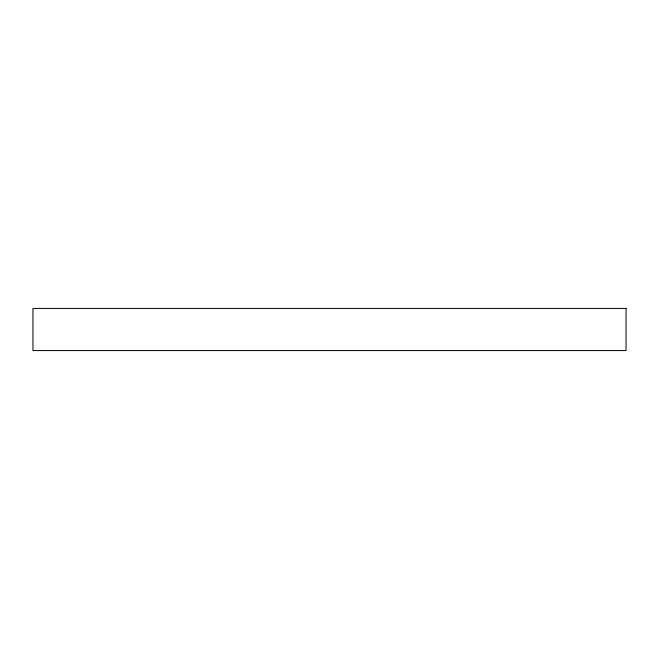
<?xml version="1.0" encoding="UTF-8"?>
<svg xmlns="http://www.w3.org/2000/svg" width="659" height="659" viewBox="0 0 659 659"><rect width="100%" height="100%" fill="white"/><g stroke="black" fill="none" stroke-linecap="round" stroke-linejoin="round"><path stroke-width="0.99" d="M626.05 308.42L32.95 308.42L32.95 350.58L626.05 350.58L626.05 308.42"/></g></svg>
